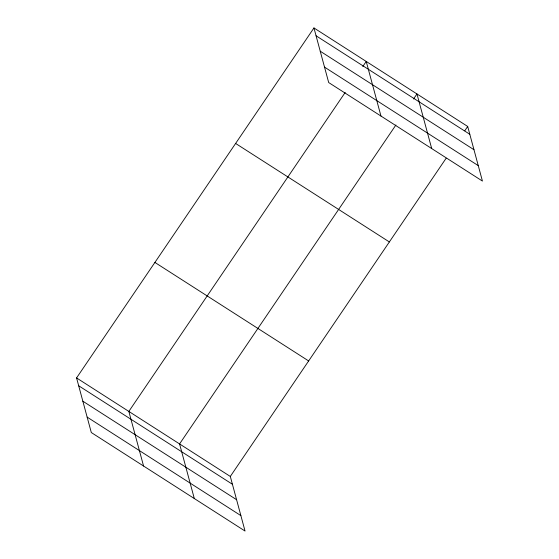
<?xml version="1.0" encoding="UTF-8"?>
<svg xmlns="http://www.w3.org/2000/svg" width="559" height="559" viewBox="0 0 559 559"><rect width="100%" height="100%" fill="white"/><g stroke="black" fill="none" stroke-linecap="round" stroke-linejoin="round"><path stroke-width="0.84" d="M76.569 377.933L230.308 476.443L245.045 531.05L91.306 432.54L76.569 377.933L313.955 27.95L467.694 126.46L482.431 181.067L328.692 82.557L313.955 27.95M345.176 92.48L128.843 411.424L143.572 466.038M362.798 66.493L366.229 61.441L380.965 116.055M395.912 124.992L179.572 443.93L194.308 498.544M413.534 99.006L416.965 93.947L431.695 148.561M230.308 476.443L446.152 158.218M464.76 130.792L467.694 126.46M316.066 35.783L469.812 134.286M320.237 51.218L473.976 149.728M324.527 67.122L478.266 165.632M235.618 143.446L389.357 241.949M154.906 262.437L308.645 360.946M78.679 385.766L232.425 484.269M82.844 401.201L236.59 499.711M87.134 417.105L240.88 515.615"/></g></svg>
